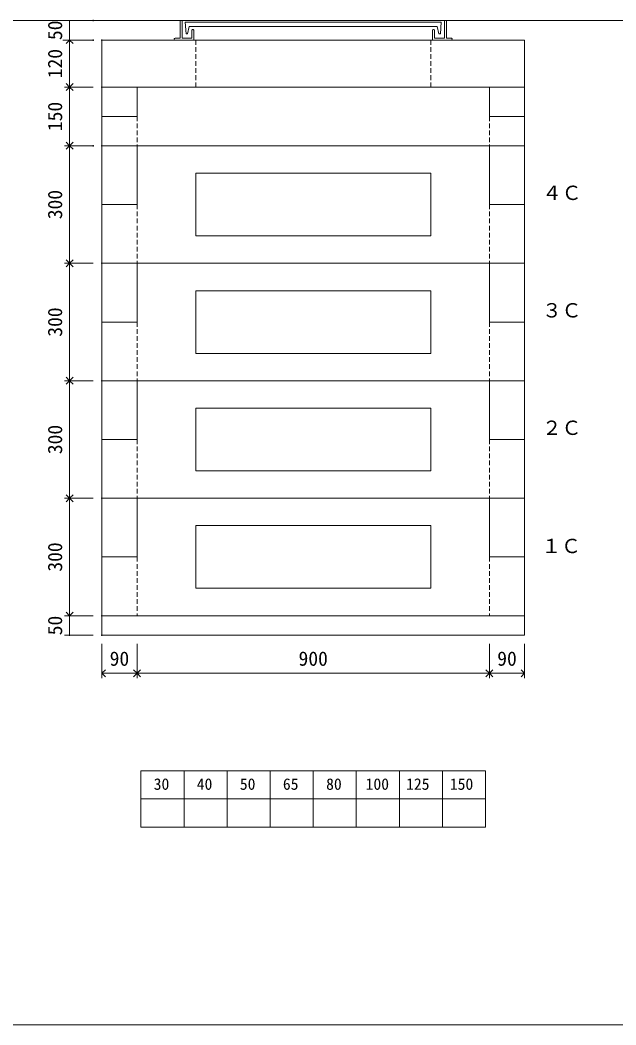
# Model space of a CAD drawing. Units: millimetres, scale not verified. Extents: x -4890 to 18490, y -2296 to 2296.
# Drawn here: x 1846 to 3368, y -1979 to 587 of the extents above; entities that cross this region are included whole.
import ezdxf
from ezdxf.enums import TextEntityAlignment as Align

# ---------------------------------------------------------------- set-up
doc = ezdxf.new("R2010")
doc.units = ezdxf.units.MM
doc.header["$LTSCALE"] = 10
doc.header["$PDMODE"] = 32
doc.header["$PDSIZE"] = 2
doc.linetypes.add('DASHED1', pattern=[1.8, 1.2, -0.6])
doc.linetypes.add('USER2', pattern=[50.8, 31.75, -6.35, 6.35, -6.35])
for name, color, linetype, lineweight in [('0-1_Defpoints', 7, 'USER2', 5), ('0-2_waku', 7, 'Continuous', 18), ('0-3_gaikei', 7, 'Continuous', 18), ('0-4_kakure', 7, 'DASHED1', 5), ('0-5_sunpou', 7, 'Continuous', 5), ('0-8_uchigawa', 6, 'Continuous', 18), ('0-A_futa', 3, 'Continuous', 18), ('0-B_GL', 4, 'Continuous', 18), ('0-D_文字１', 7, 'Continuous', 18)]:
    doc.layers.add(name, color=color, linetype=linetype, lineweight=lineweight)
doc.styles.add('ＭＳ ゴシック', font='')
doc.styles.get('ＭＳ ゴシック').set_extended_font_data('MS Gothic')

# ---------------------------------------------------------------- blocks, each defined once
blk = doc.blocks.new('_Open90')
at = {"layer": '0-5_sunpou'}
blk.add_line((0, 0), (-1, 0), dxfattribs=at)
blk.add_lwpolyline([(-0.5, 0.5), (0, 0), (-0.5, -0.5)], dxfattribs=at)
blk = doc.blocks.new('D67')
at = {"layer": '0-1_Defpoints'}
for p in [(3502.32, 2174.36), (3419.96, 1874.36), (3502.32, 1874.36)]:
    blk.add_point(p, dxfattribs=at)
at = {"layer": '0-5_sunpou'}
for p, q in [((3480.32, 2174.36), (3406.96, 2174.36)), ((3419.96, 2156.36), (3419.96, 1892.36)), ((3480.32, 1874.36), (3406.96, 1874.36))]:
    blk.add_line(p, q, dxfattribs=at)
at = {"layer": '0-5_sunpou', "xscale": 18, "yscale": 18}
for p, rotation in [((3419.96, 2174.36), 90), ((3419.96, 1874.36), 270)]:
    blk.add_blockref('_Open90', p, dxfattribs=dict(at, rotation=rotation))
at = {"layer": '0-5_sunpou', "style": 'ＭＳ ゴシック'}
blk.add_text('300', height=36.66, rotation=90, dxfattribs=at).set_placement((3411.96, 1986.86), align=Align.BOTTOM_LEFT)
blk = doc.blocks.new('D68')
at = {"layer": '0-1_Defpoints'}
for p in [(3502.32, 1574.36), (3419.96, 1274.36), (3502.32, 1274.36)]:
    blk.add_point(p, dxfattribs=at)
at = {"layer": '0-5_sunpou'}
for p, q in [((3480.32, 1574.36), (3406.96, 1574.36)), ((3419.96, 1556.36), (3419.96, 1292.36)), ((3480.32, 1274.36), (3406.96, 1274.36))]:
    blk.add_line(p, q, dxfattribs=at)
at = {"layer": '0-5_sunpou', "xscale": 18, "yscale": 18}
for p, rotation in [((3419.96, 1574.36), 90), ((3419.96, 1274.36), 270)]:
    blk.add_blockref('_Open90', p, dxfattribs=dict(at, rotation=rotation))
at = {"layer": '0-5_sunpou', "style": 'ＭＳ ゴシック'}
blk.add_text('300', height=36.66, rotation=90, dxfattribs=at).set_placement((3411.96, 1386.86), align=Align.BOTTOM_LEFT)
blk = doc.blocks.new('D69')
at = {"layer": '0-1_Defpoints'}
for p in [(3502.32, 2474.36), (3419.96, 2174.36), (3502.32, 2174.36)]:
    blk.add_point(p, dxfattribs=at)
at = {"layer": '0-5_sunpou'}
for p, q in [((3480.32, 2474.36), (3406.96, 2474.36)), ((3419.96, 2456.36), (3419.96, 2192.36)), ((3480.32, 2174.36), (3406.96, 2174.36))]:
    blk.add_line(p, q, dxfattribs=at)
at = {"layer": '0-5_sunpou', "xscale": 18, "yscale": 18}
for p, rotation in [((3419.96, 2474.36), 90), ((3419.96, 2174.36), 270)]:
    blk.add_blockref('_Open90', p, dxfattribs=dict(at, rotation=rotation))
at = {"layer": '0-5_sunpou', "style": 'ＭＳ ゴシック'}
blk.add_text('300', height=36.66, rotation=90, dxfattribs=at).set_placement((3411.96, 2286.86), align=Align.BOTTOM_LEFT)
blk = doc.blocks.new('D70')
at = {"layer": '0-1_Defpoints'}
for p in [(3502.32, 2744.36), (3419.96, 2624.36), (3502.32, 2624.36)]:
    blk.add_point(p, dxfattribs=at)
at = {"layer": '0-5_sunpou'}
for p, q in [((3480.32, 2744.36), (3406.96, 2744.36)), ((3419.96, 2726.36), (3419.96, 2642.36)), ((3480.32, 2624.36), (3406.96, 2624.36))]:
    blk.add_line(p, q, dxfattribs=at)
at = {"layer": '0-5_sunpou', "xscale": 18, "yscale": 18}
for p, rotation in [((3419.96, 2744.36), 90), ((3419.96, 2624.36), 270)]:
    blk.add_blockref('_Open90', p, dxfattribs=dict(at, rotation=rotation))
at = {"layer": '0-5_sunpou', "style": 'ＭＳ ゴシック'}
blk.add_text('120', height=36.66, rotation=90, dxfattribs=at).set_placement((3411.96, 2646.86), align=Align.BOTTOM_LEFT)
blk = doc.blocks.new('D56')
at = {"layer": '0-1_Defpoints'}
for p in [(3480.32, 2794.36), (3419.96, 2744.36), (3480.32, 2744.36)]:
    blk.add_point(p, dxfattribs=at)
at = {"layer": '0-5_sunpou'}
for p, q in [((3458.32, 2794.36), (3406.96, 2794.36)), ((3419.96, 2794.36), (3419.96, 2744.36)), ((3458.32, 2744.36), (3406.96, 2744.36))]:
    blk.add_line(p, q, dxfattribs=at)
at = {"layer": '0-5_sunpou', "style": 'ＭＳ ゴシック'}
blk.add_text('50', height=36.66, rotation=90, dxfattribs=at).set_placement((3411.96, 2744.36), align=Align.BOTTOM_LEFT)
blk = doc.blocks.new('D51')
at = {"layer": '0-1_Defpoints'}
for p in [(3502.32, 1874.36), (3419.96, 1574.36), (3502.32, 1574.36)]:
    blk.add_point(p, dxfattribs=at)
at = {"layer": '0-5_sunpou'}
for p, q in [((3480.32, 1874.36), (3406.96, 1874.36)), ((3419.96, 1856.36), (3419.96, 1592.36)), ((3480.32, 1574.36), (3406.96, 1574.36))]:
    blk.add_line(p, q, dxfattribs=at)
at = {"layer": '0-5_sunpou', "xscale": 18, "yscale": 18}
for p, rotation in [((3419.96, 1874.36), 90), ((3419.96, 1574.36), 270)]:
    blk.add_blockref('_Open90', p, dxfattribs=dict(at, rotation=rotation))
at = {"layer": '0-5_sunpou', "style": 'ＭＳ ゴシック'}
blk.add_text('300', height=36.66, rotation=90, dxfattribs=at).set_placement((3411.96, 1686.86), align=Align.BOTTOM_LEFT)
blk = doc.blocks.new('D71')
at = {"layer": '0-1_Defpoints'}
for p in [(3502.32, 2624.36), (3419.96, 2474.36), (3480.32, 2474.36)]:
    blk.add_point(p, dxfattribs=at)
at = {"layer": '0-5_sunpou'}
for p, q in [((3480.32, 2624.36), (3406.96, 2624.36)), ((3419.96, 2606.36), (3419.96, 2492.36)), ((3458.32, 2474.36), (3406.96, 2474.36))]:
    blk.add_line(p, q, dxfattribs=at)
at = {"layer": '0-5_sunpou', "xscale": 18, "yscale": 18}
for p, rotation in [((3419.96, 2624.36), 90), ((3419.96, 2474.36), 270)]:
    blk.add_blockref('_Open90', p, dxfattribs=dict(at, rotation=rotation))
at = {"layer": '0-5_sunpou', "style": 'ＭＳ ゴシック'}
blk.add_text('150', height=36.66, rotation=90, dxfattribs=at).set_placement((3411.96, 2511.86), align=Align.BOTTOM_LEFT)
blk = doc.blocks.new('D76')
at = {"layer": '0-1_Defpoints'}
for p in [(3502.32, 1274.36), (3419.96, 1224.36), (3502.32, 1224.36)]:
    blk.add_point(p, dxfattribs=at)
at = {"layer": '0-5_sunpou'}
for p, q in [((3480.32, 1274.36), (3406.96, 1274.36)), ((3419.96, 1274.36), (3419.96, 1224.36)), ((3480.32, 1224.36), (3406.96, 1224.36))]:
    blk.add_line(p, q, dxfattribs=at)
at = {"layer": '0-5_sunpou', "style": 'ＭＳ ゴシック'}
blk.add_text('50', height=36.66, rotation=90, dxfattribs=at).set_placement((3411.96, 1224.36), align=Align.BOTTOM_LEFT)

msp = doc.modelspace()

# ---------------------------------------------------------------- linework, layer by layer
at = {"layer": '0-2_waku'}
for p, q in [((2155, -1330.04), (2155, -1474.04)), ((2155, -1330.04), (2155, -1474.04)), ((2155, -1330.04), (2155, -1474.04)), ((2155, -1330.04), (2155, -1474.04)), ((2155, -1330.04), (3035, -1330.04)), ((2265, -1330.04), (2265, -1474.04)), ((2375, -1330.04), (2375, -1474.04)), ((2375, -1330.04), (2375, -1474.04)), ((2485, -1330.04), (2485, -1474.04)), ((2595, -1330.04), (2595, -1474.04)), ((2705, -1330.04), (2705, -1474.04)), ((2815, -1330.04), (2815, -1474.04)), ((2925, -1330.04), (2925, -1474.04)), ((3035, -1330.04), (3035, -1474.04)), ((2155, -1402.04), (3035, -1402.04)), ((2155, -1474.04), (3035, -1474.04)), ((-1230, -1979.04), (4890, -1979.04)), ((-1230, -1979.04), (4890, -1979.04))]:
    msp.add_line(p, q, dxfattribs=at)
at = {"layer": '0-3_gaikei'}
for p, q in [((2055, 535.96), (3135, 535.96)), ((2055, 415.96), (2055, 535.96)), ((3135, 415.96), (3135, 535.96)), ((2145, 415.96), (2055, 415.96)), ((2055, 415.96), (2055, 265.96)), ((2145, 415.96), (3045, 415.96)), ((2145, 340.96), (2145, 415.96)), ((3045, 415.96), (3135, 415.96)), ((3045, 340.96), (3045, 415.96)), ((3135, 415.96), (3135, 265.96)), ((2055, 340.96), (2145, 340.96)), ((3045, 340.96), (3135, 340.96)), ((2055, 115.96), (2055, 265.96)), ((3135, 265.96), (2055, 265.96)), ((3135, 265.96), (2055, 265.96)), ((3135, 265.96), (2055, 265.96)), ((3135, 265.96), (2055, 265.96)), ((3135, 265.96), (2055, 265.96)), ((2055, 265.96), (3135, 265.96)), ((2055, 265.96), (3135, 265.96)), ((2055, 265.96), (3135, 265.96)), ((2055, 265.96), (3135, 265.96)), ((2055, 265.96), (3135, 265.96)), ((2055, 265.96), (3135, 265.96)), ((2055, 265.96), (3135, 265.96)), ((2055, 265.96), (3135, 265.96)), ((2055, 265.96), (3135, 265.96)), ((2055, 265.96), (3135, 265.96)), ((2055, 265.96), (3135, 265.96)), ((2145, 265.96), (2145, 115.96)), ((2145, 265.96), (2145, 115.96)), ((2145, 265.96), (2145, 115.96)), ((2145, 265.96), (2145, 115.96)), ((2145, 265.96), (2145, 115.96)), ((2145, 265.96), (3045, 265.96)), ((2145, 265.96), (3045, 265.96)), ((2985, 265.96), (2205, 265.96)), ((3045, 265.96), (3045, 115.96)), ((3045, 265.96), (3045, 115.96)), ((3045, 265.96), (3045, 115.96)), ((3045, 265.96), (3045, 115.96)), ((3045, 265.96), (3045, 115.96)), ((3135, 115.96), (3135, 265.96)), ((2145, 115.96), (2055, 115.96)), ((2145, 115.96), (2055, 115.96)), ((2145, 115.96), (2055, 115.96)), ((2145, 115.96), (2055, 115.96)), ((2055, 115.96), (2055, -34.04)), ((2055, 115.96), (2055, -34.04)), ((2055, 115.96), (2055, -34.04)), ((2055, 115.96), (2055, -34.04)), ((3135, 115.96), (3045, 115.96)), ((3135, 115.96), (3045, 115.96)), ((3135, 115.96), (3045, 115.96)), ((3135, 115.96), (3045, 115.96)), ((3135, 115.96), (3045, 115.96)), ((3135, 115.96), (3135, -34.04)), ((3135, 115.96), (3135, -34.04)), ((3135, 115.96), (3135, -34.04)), ((3135, 115.96), (3135, -34.04)), ((3135, 115.96), (3135, -34.04)), ((3135, -34.04), (2055, -34.04)), ((3135, -34.04), (2055, -34.04)), ((3135, -34.04), (2055, -34.04)), ((3135, -34.04), (2055, -34.04)), ((3135, -34.04), (2055, -34.04)), ((2055, -184.04), (2055, -34.04)), ((2145, -34.04), (3045, -34.04)), ((2145, -34.04), (3045, -34.04)), ((2145, -34.04), (2145, -184.04)), ((2145, -34.04), (2145, -184.04)), ((2145, -34.04), (2145, -184.04)), ((2145, -34.04), (2145, -184.04)), ((2145, -34.04), (2145, -184.04)), ((2985, -34.04), (2205, -34.04)), ((3045, -34.04), (3045, -184.04)), ((3045, -34.04), (3045, -184.04)), ((3045, -34.04), (3045, -184.04)), ((3045, -34.04), (3045, -184.04)), ((3045, -34.04), (3045, -184.04)), ((3135, -184.04), (3135, -34.04)), ((2145, -184.04), (2055, -184.04)), ((2145, -184.04), (2055, -184.04)), ((2145, -184.04), (2055, -184.04)), ((2145, -184.04), (2055, -184.04)), ((2055, -184.04), (2055, -334.04)), ((2055, -184.04), (2055, -334.04)), ((2055, -184.04), (2055, -334.04)), ((2055, -184.04), (2055, -334.04)), ((3135, -184.04), (3045, -184.04)), ((3135, -184.04), (3045, -184.04)), ((3135, -184.04), (3045, -184.04)), ((3135, -184.04), (3045, -184.04)), ((3135, -184.04), (3045, -184.04)), ((3135, -184.04), (3135, -334.04)), ((3135, -184.04), (3135, -334.04)), ((3135, -184.04), (3135, -334.04)), ((3135, -184.04), (3135, -334.04)), ((3135, -184.04), (3135, -334.04)), ((3135, -334.04), (2055, -334.04)), ((3135, -334.04), (2055, -334.04)), ((3135, -334.04), (2055, -334.04)), ((3135, -334.04), (2055, -334.04)), ((3135, -334.04), (2055, -334.04)), ((2055, -484.04), (2055, -334.04)), ((2145, -334.04), (3045, -334.04)), ((2145, -334.04), (2145, -484.04)), ((2145, -334.04), (2145, -484.04)), ((2145, -334.04), (2145, -484.04)), ((2145, -334.04), (2145, -484.04)), ((2145, -334.04), (2145, -484.04)), ((2985, -334.04), (2205, -334.04)), ((3045, -334.04), (3045, -484.04)), ((3045, -334.04), (3045, -484.04)), ((3045, -334.04), (3045, -484.04)), ((3045, -334.04), (3045, -484.04)), ((3045, -334.04), (3045, -484.04)), ((3135, -484.04), (3135, -334.04)), ((2145, -484.04), (2055, -484.04)), ((2145, -484.04), (2055, -484.04)), ((2145, -484.04), (2055, -484.04)), ((2145, -484.04), (2055, -484.04)), ((2055, -484.04), (2055, -634.04)), ((2055, -484.04), (2055, -634.04)), ((2055, -484.04), (2055, -634.04)), ((2055, -484.04), (2055, -634.04)), ((3135, -484.04), (3045, -484.04)), ((3135, -484.04), (3045, -484.04)), ((3135, -484.04), (3045, -484.04)), ((3135, -484.04), (3045, -484.04)), ((3135, -484.04), (3045, -484.04)), ((3135, -484.04), (3135, -634.04)), ((3135, -484.04), (3135, -634.04)), ((3135, -484.04), (3135, -634.04)), ((3135, -484.04), (3135, -634.04)), ((3135, -484.04), (3135, -634.04)), ((2055, -784.04), (2055, -634.04)), ((3135, -634.04), (2055, -634.04)), ((3135, -634.04), (2055, -634.04)), ((3135, -634.04), (2055, -634.04)), ((3135, -634.04), (2055, -634.04)), ((3135, -634.04), (2055, -634.04)), ((2145, -634.04), (2145, -784.04)), ((2145, -634.04), (2145, -784.04)), ((2145, -634.04), (2145, -784.04)), ((2145, -634.04), (2145, -784.04)), ((2145, -634.04), (2145, -784.04)), ((2145, -634.04), (3045, -634.04)), ((2985, -634.04), (2205, -634.04)), ((3045, -634.04), (3045, -784.04)), ((3045, -634.04), (3045, -784.04)), ((3045, -634.04), (3045, -784.04)), ((3045, -634.04), (3045, -784.04)), ((3045, -634.04), (3045, -784.04)), ((3135, -784.04), (3135, -634.04)), ((2145, -784.04), (2055, -784.04)), ((2145, -784.04), (2055, -784.04)), ((2145, -784.04), (2055, -784.04)), ((2145, -784.04), (2055, -784.04)), ((2055, -784.04), (2055, -934.04)), ((2055, -784.04), (2055, -934.04)), ((2055, -784.04), (2055, -934.04)), ((2055, -784.04), (2055, -934.04)), ((3135, -784.04), (3045, -784.04)), ((3135, -784.04), (3045, -784.04)), ((3135, -784.04), (3045, -784.04)), ((3135, -784.04), (3045, -784.04)), ((3135, -784.04), (3045, -784.04)), ((3135, -784.04), (3135, -934.04)), ((3135, -784.04), (3135, -934.04)), ((3135, -784.04), (3135, -934.04)), ((3135, -784.04), (3135, -934.04)), ((3135, -784.04), (3135, -934.04)), ((3135, -934.04), (2055, -934.04)), ((3135, -934.04), (2055, -934.04)), ((3135, -934.04), (2055, -934.04)), ((3135, -934.04), (2055, -934.04)), ((3135, -934.04), (2055, -934.04)), ((3135, -934.04), (2055, -934.04)), ((3135, -934.04), (2055, -934.04)), ((3135, -934.04), (2055, -934.04)), ((3135, -934.04), (2055, -934.04)), ((3135, -934.04), (2055, -934.04)), ((2055, -984.04), (2055, -934.04)), ((2985, -934.04), (2205, -934.04)), ((2985, -934.04), (2205, -934.04)), ((3135, -984.04), (3135, -934.04)), ((3135, -984.04), (2055, -984.04)), ((3135, -984.04), (2055, -984.04)), ((3135, -984.04), (2055, -984.04))]:
    msp.add_line(p, q, dxfattribs=at)
for points in [[(2145, 115.96), (2055, 115.96), (2055, -34.04)], [(2145, -184.04), (2055, -184.04), (2055, -334.04)], [(2145, -484.04), (2055, -484.04), (2055, -634.04)], [(2145, -784.04), (2055, -784.04), (2055, -934.04)]]:
    msp.add_lwpolyline(points, dxfattribs=at)
at = {"layer": '0-4_kakure'}
for p, q in [((2295, 415.96), (2295, 535.96)), ((2895, 415.96), (2895, 535.96)), ((2145, 340.96), (2145, 265.96)), ((3045, 340.96), (3045, 265.96)), ((2145, 115.96), (2145, -34.04)), ((3045, 115.96), (3045, -34.04)), ((2145, -184.04), (2145, -334.04)), ((3045, -184.04), (3045, -334.04)), ((2145, -484.04), (2145, -634.04)), ((3045, -484.04), (3045, -634.04)), ((2145, -784.04), (2145, -934.04)), ((3045, -784.04), (3045, -934.04))]:
    msp.add_line(p, q, dxfattribs=at)
at = {"layer": '0-5_sunpou'}
for p, q in [((2033, 585.96), (1955.14, 585.96)), ((2033, 535.96), (1955.14, 535.96)), ((2055, -1006.04), (2055, -1093.96)), ((2145, -1006.04), (2145, -1093.96)), ((2145, -1006.04), (2145, -1093.96)), ((3045, -1006.04), (3045, -1093.96)), ((3045, -1006.04), (3045, -1093.96)), ((3135, -1006.04), (3135, -1093.96)), ((2073, -1080.96), (2127, -1080.96)), ((2163, -1080.96), (3027, -1080.96)), ((3063, -1080.96), (3117, -1080.96))]:
    msp.add_line(p, q, dxfattribs=at)
at = {"layer": '0-8_uchigawa'}
for p, q in [((2895, 195.96), (2295, 195.96)), ((2295, 195.96), (2295, 35.96)), ((2895, 195.96), (2895, 35.96)), ((2895, 35.96), (2295, 35.96)), ((2895, -104.04), (2295, -104.04)), ((2295, -104.04), (2295, -264.04)), ((2895, -104.04), (2895, -264.04)), ((2895, -264.04), (2295, -264.04)), ((2895, -404.04), (2295, -404.04)), ((2295, -404.04), (2295, -564.04)), ((2895, -404.04), (2895, -564.04)), ((2895, -564.04), (2295, -564.04)), ((2895, -704.04), (2295, -704.04)), ((2295, -704.04), (2295, -864.04)), ((2895, -704.04), (2895, -864.04)), ((2895, -864.04), (2295, -864.04))]:
    msp.add_line(p, q, dxfattribs=at)
at = {"layer": '0-A_futa'}
for p, q in [((2255, 583.96), (2255, 540.96)), ((2260, 585.96), (2260, 540.96)), ((2267.81, 581.46), (2922.14, 581.46)), ((2267.81, 581.46), (2270.3, 551.46)), ((2278.33, 570.46), (2274.01, 551.46)), ((2278.33, 570.46), (2911.67, 570.46)), ((2911.67, 570.46), (2915.99, 551.46)), ((2922.14, 581.46), (2919.89, 551.46)), ((2930, 585.96), (2930, 540.96)), ((2935, 583.96), (2935, 540.96)), ((2240, 538.96), (2240, 537.96)), ((2242, 540.96), (2255, 540.96)), ((2260, 540.96), (2285, 540.96)), ((2270.3, 551.46), (2274.01, 551.46)), ((2285, 560.96), (2285, 540.96)), ((2287, 562.96), (2288, 562.96)), ((2290, 560.96), (2290, 535.96)), ((2900, 560.96), (2900, 535.96)), ((2903, 562.96), (2902, 562.96)), ((2905, 560.96), (2905, 540.96)), ((2930, 540.96), (2905, 540.96)), ((2919.89, 551.46), (2915.99, 551.46)), ((2948, 540.96), (2935, 540.96)), ((2950, 538.96), (2950, 537.96)), ((2290, 535.96), (2242, 535.96)), ((2900, 535.96), (2948, 535.96))]:
    msp.add_line(p, q, dxfattribs=at)
for centre, start, end in [((2242, 538.96), 90, 180), ((2287, 560.96), 90, 180), ((2288, 560.96), 0, 90), ((2902, 560.96), 90, 180), ((2903, 560.96), 0, 90), ((2948, 538.96), 0, 90), ((2242, 537.96), 180, 270), ((2948, 537.96), 270, 0)]:
    msp.add_arc(centre, 2, start, end, dxfattribs=at)
at = {"layer": '0-B_GL'}
msp.add_line((-1230, 585.96), (4890, 585.96), dxfattribs=at)
msp.add_line((-1230, 585.96), (4890, 585.96), dxfattribs=at)
msp.add_line((-1230, 585.96), (4890, 585.96), dxfattribs=at)
msp.add_line((-1230, 585.96), (4890, 585.96), dxfattribs=at)

# ---------------------------------------------------------------- block references
at = {"layer": '0-5_sunpou'}
for name in ['D56', 'D70', 'D71', 'D69', 'D67', 'D51', 'D68', 'D76']:
    msp.add_blockref(name, (-1447.32, -2208.4), dxfattribs=at)
at = {"layer": '0-5_sunpou', "xscale": 18, "yscale": 18, "rotation": 180}
for p in [(2055, -1080.96), (2145, -1080.96), (3045, -1080.96)]:
    msp.add_blockref('_Open90', p, dxfattribs=at)
at = {"layer": '0-5_sunpou', "xscale": 18, "yscale": 18}
for p in [(2145, -1080.96), (3045, -1080.96), (3135, -1080.96)]:
    msp.add_blockref('_Open90', p, dxfattribs=at)

# ---------------------------------------------------------------- texts
at = {"layer": '0-5_sunpou', "style": 'ＭＳ ゴシック'}
for s, p in [('90', (2075, -1072.96)), ('900', (2557.5, -1072.96)), ('90', (3065, -1072.96))]:
    msp.add_text(s, height=36.66, dxfattribs=at).set_placement(p, align=Align.BOTTOM_LEFT)
at = {"layer": '0-D_文字１', "style": 'ＭＳ ゴシック'}
for s, height, p in [('４Ｃ', 36.66, (3179.9, 116.51)), ('３Ｃ', 36.66, (3179.63, -183.48)), ('２Ｃ', 36.66, (3179.63, -483.48)), ('１Ｃ', 36.66, (3178.31, -785.34)), ('30', 29.33, (2187.46, -1387.47)), ('40', 29.33, (2297.46, -1387.47)), ('50', 29.33, (2407.46, -1387.47)), ('65', 29.33, (2517.46, -1387.47)), ('80', 29.33, (2627.86, -1387.47)), ('100', 29.33, (2728.74, -1387.47)), ('125', 29.33, (2832.13, -1387.47)), ('150', 29.33, (2943.89, -1387.47))]:
    msp.add_text(s, height=height, dxfattribs=at).set_placement(p, align=Align.BOTTOM_LEFT)

doc.saveas('drawing.dxf')
